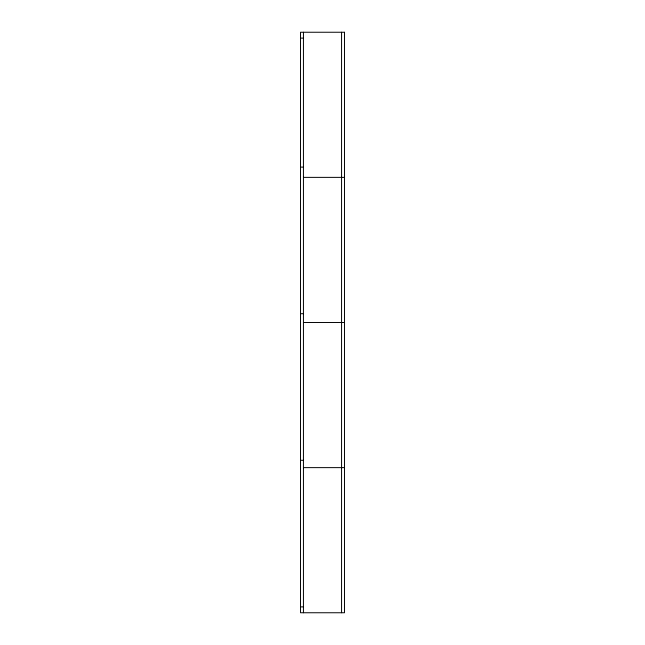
<?xml version="1.0" encoding="UTF-8"?>
<svg xmlns="http://www.w3.org/2000/svg" width="645" height="645" viewBox="0 0 645 645"><rect width="100%" height="100%" fill="white"/><g stroke="black" fill="none" stroke-linecap="round" stroke-linejoin="round"><path stroke-width="0.97" d="M300.514 38.111L303.44 38.111M300.514 167.111L303.44 167.111M303.44 177.375L344.486 177.375M300.514 313.704L303.44 313.704M303.44 322.5L344.486 322.5M300.514 460.296L303.44 460.296M303.44 467.625L344.486 467.625M300.514 606.889L303.44 606.889M341.56 32.25L341.56 612.75M303.44 32.25L303.44 612.75M344.486 32.25L300.514 32.25L300.514 612.75L344.486 612.75L344.486 32.25"/></g></svg>
